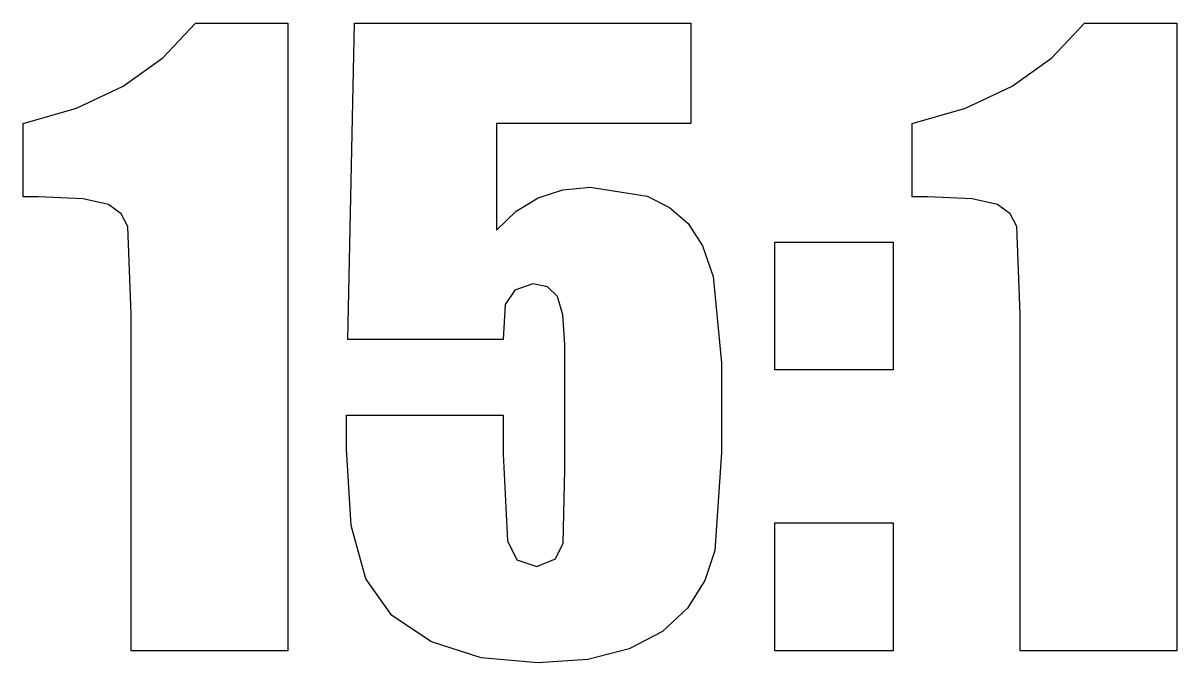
# Model space of a CAD drawing. Extents: x 7.2 to 40, y 16.6 to 34.8.
import ezdxf

# ---------------------------------------------------------------- set-up
doc = ezdxf.new("R2010")
doc.units = 0

msp = doc.modelspace()

# ---------------------------------------------------------------- linework, layer by layer
at = {"layer": 'Layer 1'}
for p, q in [((11.158696, 33.792981), (12.0937, 34.7817)), ((12.0937, 34.7817), (14.7174, 34.7817)), ((14.7174, 34.7817), (14.7174, 16.9334)), ((16.4262, 25.7859), (16.613613, 34.78173)), ((16.613613, 34.78173), (26.1717, 34.7817)), ((26.1717, 34.7817), (26.1717, 31.9264)), ((36.437413, 33.79295), (37.37241, 34.78169)), ((37.37241, 34.78169), (39.9961, 34.7817)), ((39.9961, 34.7817), (39.9961, 16.9334)), ((10.029385, 32.987525), (11.158696, 33.792981)), ((35.308112, 32.987488), (36.437413, 33.79295)), ((8.705766, 32.365331), (10.029385, 32.987525)), ((33.984508, 32.365305), (35.308112, 32.987488)), ((7.18784, 31.9264), (8.705766, 32.365331)), ((32.4666, 31.9264), (33.984508, 32.365305)), ((7.18784, 29.8428), (7.18784, 31.9264)), ((26.1717, 31.9264), (20.6485, 31.9264)), ((20.6485, 31.9264), (20.6485, 28.8947)), ((32.4666, 29.8428), (32.4666, 31.9264)), ((21.83361, 29.812475), (22.537788, 30.041919)), ((22.537788, 30.041919), (23.31638, 30.1184)), ((23.31638, 30.1184), (24.93144, 29.85933)), ((24.93144, 29.85933), (25.56947, 29.535493)), ((7.62881, 29.8428), (7.18784, 29.8428)), ((8.896605, 29.787675), (7.62881, 29.8428)), ((9.61319, 29.6223), (8.896605, 29.787675)), ((9.976993, 29.360522), (9.61319, 29.6223)), ((21.203848, 29.430069), (21.83361, 29.812475)), ((25.56947, 29.535493), (26.0945, 29.08212)), ((32.907496, 29.842861), (32.4666, 29.8428)), ((34.175287, 29.787739), (32.907496, 29.842861)), ((34.891866, 29.622375), (34.175287, 29.787739)), ((35.255669, 29.360548), (34.891866, 29.622375)), ((10.164382, 28.99399), (9.976993, 29.360522)), ((20.6485, 28.8947), (21.203848, 29.430069)), ((35.443082, 28.99399), (35.255669, 29.360548)), ((10.2636, 26.5025), (10.164382, 28.99399)), ((26.0945, 29.08212), (26.509289, 28.45029)), ((35.5423, 26.5025), (35.443082, 28.99399)), ((28.564, 24.926), (28.564, 28.553)), ((28.564, 28.553), (31.9264, 28.553)), ((31.9264, 28.553), (31.9264, 24.926)), ((26.509289, 28.45029), (26.805568, 27.58006)), ((26.805568, 27.58006), (27.04259, 25.1244)), ((21.684808, 27.373412), (21.166666, 27.185999)), ((22.100975, 27.282462), (21.684808, 27.373412)), ((22.379339, 27.00961), (22.100975, 27.282462)), ((21.166666, 27.185999), (20.891058, 26.7781)), ((22.536435, 26.485958), (22.379339, 27.00961)), ((20.891058, 26.7781), (20.835937, 25.785913)), ((10.2636, 16.9334), (10.2636, 26.5025)), ((22.5888, 25.6426), (22.536435, 26.485958)), ((35.5423, 16.9334), (35.5423, 26.5025)), ((20.835937, 25.785913), (16.4262, 25.7859)), ((22.588797, 22.10374), (22.5888, 25.6426)), ((27.04259, 25.1244), (27.0426, 22.5778)), ((31.9264, 24.926), (28.564, 24.926)), ((16.3821, 22.666), (16.3821, 23.6362)), ((16.3821, 23.6362), (20.8359, 23.6362)), ((20.8359, 23.6362), (20.8359, 22.5227)), ((16.5199, 20.499725), (16.3821, 22.666)), ((20.8359, 22.5227), (20.957167, 20.06428)), ((27.0426, 22.5778), (26.855187, 19.78865)), ((22.5447, 19.9981), (22.588797, 22.10374)), ((16.9333, 18.9839), (16.5199, 20.499725)), ((28.564, 20.5714), (31.9264, 20.57141)), ((28.564, 16.9334), (28.564, 20.5714)), ((31.9264, 20.57141), (31.9264, 16.9334)), ((20.957167, 20.06428), (21.227262, 19.518577)), ((22.32418, 19.546138), (22.5447, 19.9981)), ((26.855187, 19.78865), (26.574067, 18.937023)), ((21.227262, 19.518577), (21.795014, 19.336676)), ((21.795014, 19.336676), (22.32418, 19.546138)), ((17.674681, 17.939354), (16.9333, 18.9839)), ((26.574067, 18.937023), (26.083486, 18.14603)), ((26.083486, 18.14603), (25.369662, 17.481816)), ((18.796426, 17.186917), (17.674681, 17.939354)), ((25.369662, 17.481816), (24.418816, 16.98848)), ((20.210291, 16.740433), (18.796426, 17.186917)), ((14.7174, 16.9334), (10.2636, 16.9334)), ((21.828106, 16.591605), (20.210291, 16.740433)), ((24.418816, 16.98848), (23.241973, 16.690824)), ((31.9264, 16.9334), (28.564, 16.9334)), ((39.9961, 16.9334), (35.5423, 16.9334)), ((23.241973, 16.690824), (21.828106, 16.591605))]:
    msp.add_line(p, q, dxfattribs=at)

doc.saveas('drawing.dxf')
